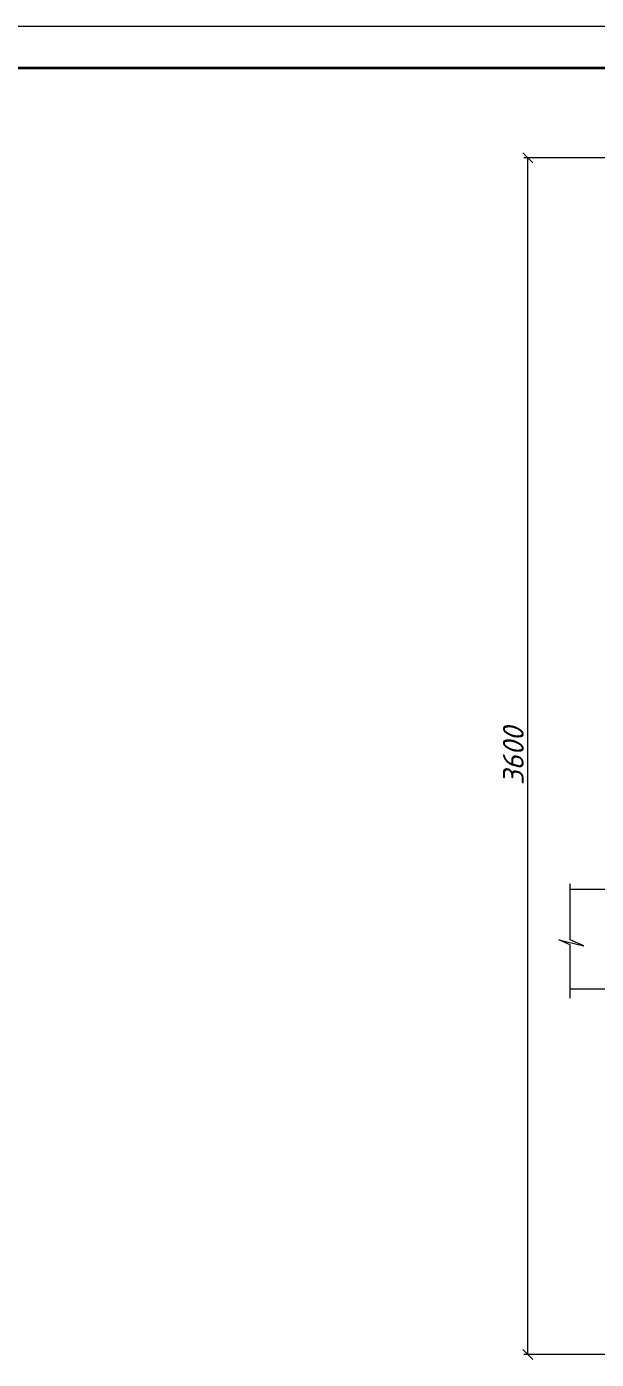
# Model space of a CAD drawing. Header units: millimetres. Extents: x 10124 to 8132345, y -95635 to 1386204.
# Drawn here: x 97313 to 104168, y -26951 to -10913 of the extents above; entities that cross this region are included whole.
import ezdxf

# ---------------------------------------------------------------- set-up
doc = ezdxf.new("R2010")
doc.units = ezdxf.units.MM
doc.linetypes.add('невидимая', pattern=[0.375, 0.25, -0.125])
doc.layers.get('DEFPOINTS').update_dxf_attribs({"color": 1})
doc.layers.add('013', color=7, linetype='Continuous', lineweight=13)
doc.styles.add('100', font='isocpeui.ttf', dxfattribs={"height": 250})
doc.styles.add('GOST', font='isocpeur.TTF')
doc.dimstyles.new('0.25', dxfattribs={"dimtxt": 250, "dimasz": 120, "dimexe": 50, "dimexo": 50, "dimgap": 50, "dimtad": 1, "dimlfac": 0.25, "dimtxsty": '100', "dimblk": 'OBLIQUE', "dimcen": 2.5, "dimclrt": 1, "dimadec": 0, "dimazin": 0, "dimtfac": 1, "dimtmove": 0, "dimatfit": 3, "dimfxl": 1, "dimlwd": 15, "dimlwe": 15, "dimarcsym": 0})

# ---------------------------------------------------------------- blocks, each defined once
blk = doc.blocks.new('*U1065')
at = {"color": 44, "lineweight": 20, "ltscale": 10}
blk.add_line((594, 420), (0, 420), dxfattribs=at)
at = {"color": 137, "lineweight": 35, "ltscale": 10}
blk.add_line((589, 415), (20, 415), dxfattribs=at)
at = {"color": 44, "lineweight": 13, "style": 'GOST', "oblique": 10, "width": 0.8}
for tag in ['ФОРМАТВЕРТ', 'ФОРМАТГОРИЗ']:
    blk.add_attdef(tag, (542.98, 1.6), '', height=2, dxfattribs=at)
blk = doc.blocks.new('_OBLIQUE')
at = {"color": 0, "linetype": 'ByBlock'}
blk.add_line((-0.5, -0.5), (0.5, 0.5), dxfattribs=at)
blk = doc.blocks.new('*D1099')
at = {"layer": '013', "color": 0, "lineweight": 15, "ltscale": 100, "transparency": 16777216}
for p, q in [((105093, -12491), (103294, -12491)), ((103344, -26891), (103344, -12491)), ((105867, -26891), (103294, -26891))]:
    blk.add_line(p, q, dxfattribs=at)
at = {"layer": 'DEFPOINTS', "color": 0, "ltscale": 100, "transparency": 16777216}
for p in [(103344, -12491), (105143, -12491), (105917, -26891)]:
    blk.add_point(p, dxfattribs=at)
at = {"layer": '013', "color": 0, "lineweight": 15, "ltscale": 100, "transparency": 16777216, "xscale": 120, "yscale": 120, "zscale": 120}
for p, rotation in [((103344, -12491), 90), ((103344, -26891), 270)]:
    blk.add_blockref('_OBLIQUE', p, dxfattribs=dict(at, rotation=rotation))
at = {"layer": '013', "color": 1, "ltscale": 100, "transparency": 16777216, "insert": (103169, -19691), "char_height": 250, "attachment_point": 5, "rotation": 90, "style": '100'}
blk.add_mtext('3600', dxfattribs=at)

msp = doc.modelspace()

# ---------------------------------------------------------------- linework, layer by layer
at = {"layer": '013', "linetype": 'невидимая', "ltscale": 3000}
for p, q in [((103854.271, -21290.645), (117450.17, -21290.645)), ((103854.271, -22490.645), (116757.35, -22490.645))]:
    msp.add_line(p, q, dxfattribs=at)
at = {"layer": '013', "ltscale": 100}
msp.add_lwpolyline([(103854.271, -22605.655), (103854.271, -21963.85), (103717.385, -21900.938), (104016.381, -21973.611), (103854.271, -21900.938), (103854.271, -21230.089)], dxfattribs=at)

# ---------------------------------------------------------------- block references
at = {"xscale": 100, "yscale": 100, "zscale": 100}
msp.add_blockref('*U1065', (67501.268, -52912.707), dxfattribs=at)

# ---------------------------------------------------------------- dimensions: what is measured, and where the dimension line sits
at = {"layer": '013', "ltscale": 100}
dim = msp.add_linear_dim(base=(103343.805, -12490.645), p1=(105917.242, -26890.645), p2=(105143.31, -12490.645), angle=90, dimstyle='0.25', dxfattribs=at)
dim.commit()
dim.dimension.update_dxf_attribs({"geometry": '*D1099', "text_midpoint": (103168.805, -19690.645)})

doc.saveas('drawing.dxf')
